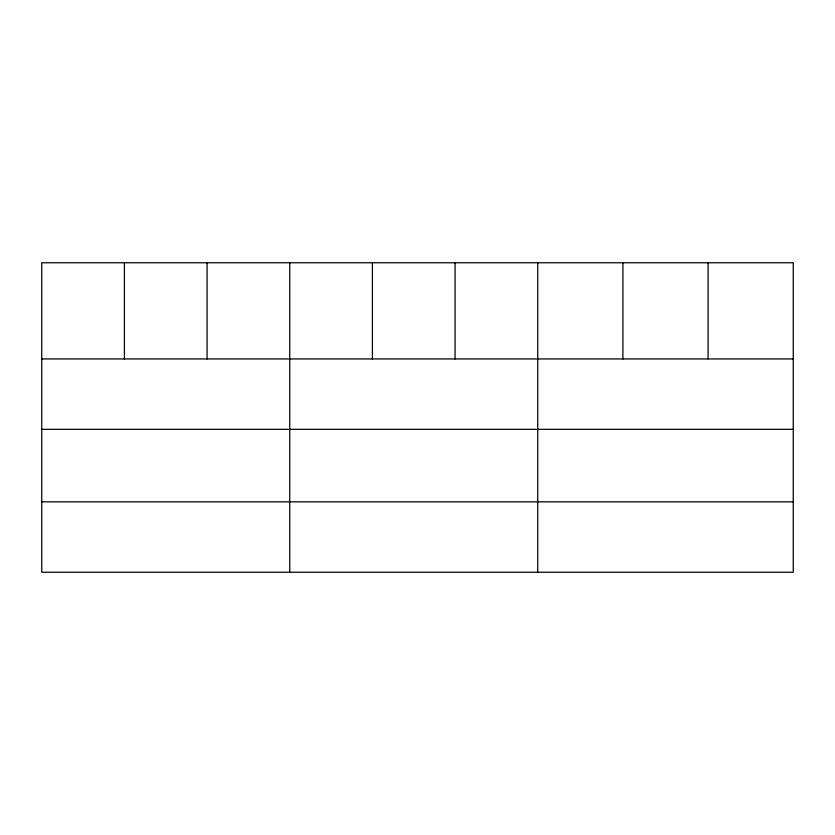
<?xml version="1.0" encoding="UTF-8"?>
<svg xmlns="http://www.w3.org/2000/svg" width="835" height="835" viewBox="0 0 835 835"><rect width="100%" height="100%" fill="white"/><g stroke="black" fill="none" stroke-linecap="round" stroke-linejoin="round"><path stroke-width="1.25" d="M793.25 429.326L793.25 262.764L41.75 262.764L41.75 572.236L793.25 572.236L793.25 429.326L41.75 429.326M41.75 358.946L793.25 358.946M41.75 501.845L793.25 501.845M708.08 262.764L708.08 358.946M622.91 262.764L622.91 358.946M537.74 262.764L537.74 572.236M455.075 262.764L455.075 358.946M372.41 262.764L372.41 358.946M289.745 262.764L289.745 572.236M207.08 262.764L207.08 358.946M124.415 262.764L124.415 358.946"/></g></svg>
